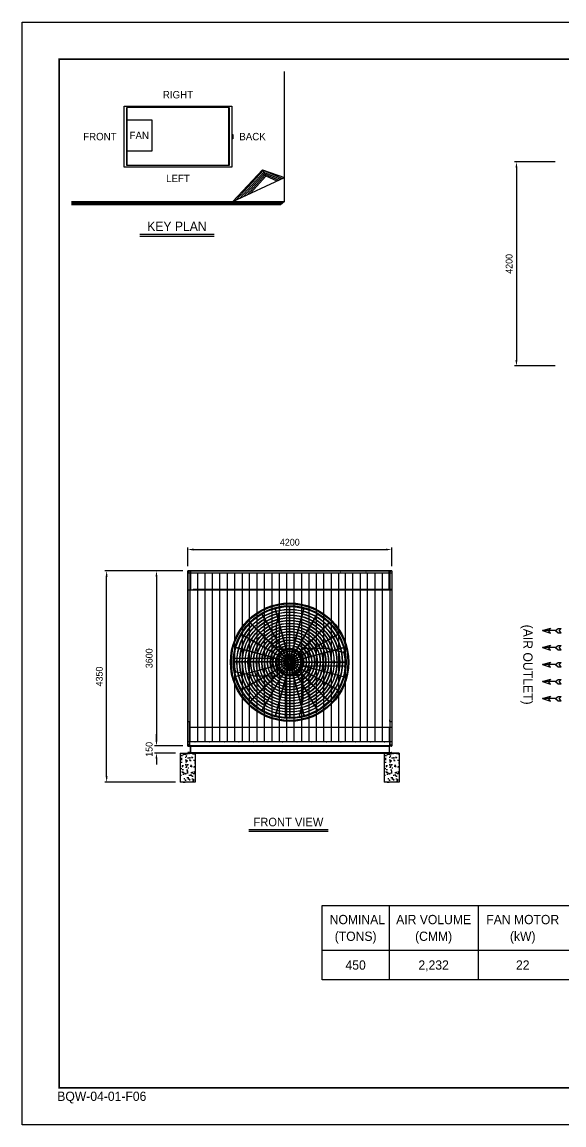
# Model space of a CAD drawing. Header units: millimetres. Extents: x 3475 to 35588, y 2916 to 25624.
# Drawn here: x 3475 to 14631, y 2916 to 25624 of the extents above; entities that cross this region are included whole.
import ezdxf
from ezdxf.enums import TextEntityAlignment as Align

# ---------------------------------------------------------------- set-up
doc = ezdxf.new("R2010")
doc.units = ezdxf.units.MM
doc.linetypes.add('CENTER', pattern=[2, 1.25, -0.25, 0.25, -0.25])
doc.linetypes.add('HIDDEN', pattern=[0.375, 0.25, -0.125])
for name, color, linetype in [('center', 1, 'CENTER'), ('LINE', 7, 'Continuous'), ('냉각탑', 4, 'Continuous'), ('냉각탑_box', 1, 'Continuous'), ('냉각탑_dim', 1, 'Continuous'), ('냉각탑_form', 1, 'Continuous'), ('냉각탑_text', 3, 'Continuous'), ('냉각탑_찬넬방진', 1, 'Continuous'), ('숨은선', 5, 'HIDDEN')]:
    doc.layers.add(name, color=color, linetype=linetype)
doc.styles.add('HY울릉도L', font='')
doc.styles.add('돋움', font='Dotum.ttf')
doc.styles.get('HY울릉도L').set_extended_font_data('HY울릉도L')
doc.dimstyles.new('성지DIM', dxfattribs={"dimtxt": 3.5, "dimasz": 3, "dimexe": 1, "dimexo": 2.5, "dimgap": 2, "dimtad": 1, "dimdec": 0, "dimzin": 3, "dimdsep": 46, "dimtxsty": 'HY울릉도L', "dimblk": 'ARCHTICK', "dimcen": -2, "dimclrd": 256, "dimclre": 256, "dimclrt": 7, "dimadec": 0, "dimazin": 0, "dimtfac": 1, "dimtdec": 0, "dimtofl": 0, "dimtmove": 0, "dimatfit": 3, "dimfxl": 1, "dimtolj": 1, "dimtzin": 0, "dimlwe": -1, "dimarcsym": 0})

# ---------------------------------------------------------------- blocks, each defined once
blk = doc.blocks.new('냉각탑form')
at = {"layer": 'Defpoints'}
blk.add_lwpolyline([(0, 297.07), (420.1, 297.07), (420.1, 0), (0, 0)], close=True, dxfattribs=at)
at = {"layer": '냉각탑_form', "const_width": 0.5}
blk.add_lwpolyline([(10, 287.07), (10, 10), (410.1, 10), (410.1, 287.07)], close=True, dxfattribs=at)
at = {"layer": '냉각탑_form', "style": '돋움'}
blk.add_text('BQW-04-01-F06', height=2.5006, dxfattribs=at).set_placement((9.48, 6.47))
blk = doc.blocks.new('화살표 IN OUT')
at = {"layer": '냉각탑_dim'}
for p, q in [((-323, 43), (-384, 43)), ((-343, 0), (-384, 43)), ((-384, -43), (-343, 0)), ((-266, 0), (-323, 43)), ((-266, 0), (-323, -43)), ((-266, 0), (0, 0)), ((-163, 50), (-122, 0)), ((0, 0), (-163, 50)), ((-163, -50), (-122, 0)), ((0, 0), (-163, -50)), ((-323, -43), (-384, -43))]:
    blk.add_line(p, q, dxfattribs=at)
blk = doc.blocks.new('*D170')
at = {"layer": 'Defpoints', "color": 0, "transparency": 16777216}
for p in [(6887, 14324), (6242, 10724), (6887, 10724)]:
    blk.add_point(p, dxfattribs=at)
at = {"layer": '냉각탑_dim', "transparency": 16777216}
for p, q in [((6787, 14324), (6202, 14324)), ((6787, 10724), (6202, 10724))]:
    blk.add_line(p, q, dxfattribs=at)
at = {"layer": '냉각탑_dim', "lineweight": -2, "transparency": 16777216}
blk.add_line((6242, 14204), (6242, 10844), dxfattribs=at)
at = {"layer": '냉각탑_dim', "transparency": 16777216}
for points in [[(6222, 14204), (6262, 14204), (6242, 14324)], [(6222, 10844), (6262, 10844), (6242, 10724)]]:
    blk.add_solid(points, dxfattribs=at)
at = {"layer": '냉각탑_dim', "color": 7, "transparency": 16777216, "insert": (6092, 12524), "char_height": 140, "attachment_point": 5, "rotation": 90, "style": 'HY울릉도L'}
blk.add_mtext('\\A1;3600', dxfattribs=at)
blk = doc.blocks.new('*D171')
at = {"layer": 'Defpoints', "color": 0, "transparency": 16777216}
for p in [(6242, 10724), (6887, 10724), (6737, 10574)]:
    blk.add_point(p, dxfattribs=at)
at = {"layer": '냉각탑_dim', "lineweight": -2, "transparency": 16777216}
for p, q in [((6242, 10844), (6242, 10964)), ((6242, 10454), (6242, 10334))]:
    blk.add_line(p, q, dxfattribs=at)
at = {"layer": '냉각탑_dim', "transparency": 16777216}
for p, q in [((6787, 10724), (6202, 10724)), ((6637, 10574), (6202, 10574))]:
    blk.add_line(p, q, dxfattribs=at)
for points in [[(6222, 10844), (6262, 10844), (6242, 10724)], [(6222, 10454), (6262, 10454), (6242, 10574)]]:
    blk.add_solid(points, dxfattribs=at)
at = {"layer": '냉각탑_dim', "color": 7, "transparency": 16777216, "insert": (6092, 10649), "char_height": 140, "attachment_point": 5, "rotation": 90, "style": 'HY울릉도L'}
blk.add_mtext('\\A1;150', dxfattribs=at)
blk = doc.blocks.new('*D172')
at = {"layer": 'Defpoints', "color": 0, "transparency": 16777216}
for p in [(5216, 14324), (6887, 14324), (6737, 9974)]:
    blk.add_point(p, dxfattribs=at)
at = {"layer": '냉각탑_dim', "transparency": 16777216}
for p, q in [((6787, 14324), (5176, 14324)), ((6637, 9974), (5176, 9974))]:
    blk.add_line(p, q, dxfattribs=at)
at = {"layer": '냉각탑_dim', "lineweight": -2, "transparency": 16777216}
blk.add_line((5216, 10094), (5216, 14204), dxfattribs=at)
at = {"layer": '냉각탑_dim', "transparency": 16777216}
for points in [[(5196, 14204), (5236, 14204), (5216, 14324)], [(5196, 10094), (5236, 10094), (5216, 9974)]]:
    blk.add_solid(points, dxfattribs=at)
at = {"layer": '냉각탑_dim', "color": 7, "transparency": 16777216, "insert": (5066, 12149), "char_height": 140, "attachment_point": 5, "rotation": 90, "style": 'HY울릉도L'}
blk.add_mtext('\\A1;4350', dxfattribs=at)
blk = doc.blocks.new('*D173')
at = {"layer": 'Defpoints', "color": 0, "transparency": 16777216}
for p in [(11087, 14763), (6887, 14324), (11087, 14324)]:
    blk.add_point(p, dxfattribs=at)
at = {"layer": '냉각탑_dim', "transparency": 16777216}
for p, q in [((6887, 14424), (6887, 14803)), ((11087, 14424), (11087, 14803))]:
    blk.add_line(p, q, dxfattribs=at)
at = {"layer": '냉각탑_dim', "lineweight": -2, "transparency": 16777216}
blk.add_line((7007, 14763), (10967, 14763), dxfattribs=at)
at = {"layer": '냉각탑_dim', "transparency": 16777216}
for points in [[(7007, 14783), (7007, 14743), (6887, 14763)], [(10967, 14783), (10967, 14743), (11087, 14763)]]:
    blk.add_solid(points, dxfattribs=at)
at = {"layer": '냉각탑_dim', "color": 7, "transparency": 16777216, "insert": (8987, 14913), "char_height": 140, "attachment_point": 5, "style": 'HY울릉도L'}
blk.add_mtext('\\A1;4200', dxfattribs=at)
blk = doc.blocks.new('*D174')
at = {"layer": 'Defpoints', "color": 0, "transparency": 16777216}
for p in [(14553, 22745), (13653, 18545), (14553, 18545)]:
    blk.add_point(p, dxfattribs=at)
at = {"layer": '냉각탑_dim', "transparency": 16777216}
for p, q in [((14453, 22745), (13613, 22745)), ((14453, 18545), (13613, 18545))]:
    blk.add_line(p, q, dxfattribs=at)
at = {"layer": '냉각탑_dim', "lineweight": -2, "transparency": 16777216}
blk.add_line((13653, 22625), (13653, 18665), dxfattribs=at)
at = {"layer": '냉각탑_dim', "transparency": 16777216}
for points in [[(13633, 22625), (13673, 22625), (13653, 22745)], [(13633, 18665), (13673, 18665), (13653, 18545)]]:
    blk.add_solid(points, dxfattribs=at)
at = {"layer": '냉각탑_dim', "color": 7, "transparency": 16777216, "insert": (13503, 20645), "char_height": 140, "attachment_point": 5, "rotation": 90, "style": 'HY울릉도L'}
blk.add_mtext('\\A1;4200', dxfattribs=at)
blk = doc.blocks.new('A$C1FB73ED1')
for p, q in [((1261, 1340), (967, 2438)), ((1267, 1342), (972, 2440)), ((1277, 1343), (1277, 2480)), ((1283, 1343), (1283, 2480)), ((1293, 1342), (1588, 2440)), ((1299, 1340), (1593, 2438)), ((1246, 1333), (677, 2318)), ((1251, 1336), (683, 2321)), ((1309, 1336), (1877, 2321)), ((1314, 1333), (1883, 2318)), ((1233, 1322), (429, 2126)), ((1238, 1327), (434, 2131)), ((1322, 1327), (2126, 2131)), ((1327, 1322), (2131, 2126)), ((1224, 1309), (239, 1877)), ((1227, 1314), (242, 1883)), ((1333, 1314), (2318, 1883)), ((1336, 1309), (2321, 1877)), ((1218, 1293), (120, 1588)), ((1220, 1299), (122, 1593)), ((1340, 1299), (2438, 1593)), ((1342, 1293), (2440, 1588)), ((1217, 1283), (80, 1283)), ((1217, 1277), (80, 1277)), ((1218, 1267), (120, 972)), ((1220, 1261), (122, 967)), ((1224, 1251), (239, 683)), ((1227, 1246), (242, 677)), ((1233, 1238), (429, 434)), ((1238, 1233), (434, 429)), ((1246, 1227), (677, 242)), ((1251, 1224), (683, 239)), ((1261, 1220), (967, 122)), ((1267, 1218), (972, 120)), ((1277, 1217), (1277, 80)), ((1283, 1217), (1283, 80)), ((1293, 1218), (1588, 120)), ((1299, 1220), (1593, 122)), ((1309, 1224), (1877, 239)), ((1314, 1227), (1883, 242)), ((1322, 1233), (2126, 429)), ((1327, 1238), (2131, 434)), ((1333, 1246), (2318, 677)), ((1336, 1251), (2321, 683)), ((1340, 1261), (2438, 967)), ((1342, 1267), (2440, 972)), ((1343, 1283), (2480, 1283)), ((1343, 1277), (2480, 1277))]:
    blk.add_line(p, q)
for radius in [1280, 1260, 1220, 1200]:
    blk.add_circle((1280, 1280), radius)
at = {"ltscale": 5}
for radius in [1143, 1137, 1083, 1077, 1023, 1017, 963, 957, 903, 897, 843, 837, 783, 777, 723, 717, 663, 657, 603, 597, 543, 537, 483, 477, 423, 417, 363, 357, 303, 297, 243, 237, 183, 177, 123, 117, 63, 57, 40, 21]:
    blk.add_circle((1280, 1280), radius, dxfattribs=at)
at = {"color": 7}
blk.add_circle((1280, 1280), 274, dxfattribs=at)
at = {"layer": 'LINE', "color": 7}
for p, q in [((985, 2053), (1072, 2459)), ((1368, 2478), (1368, 1567)), ((985, 2053), (985, 1550)), ((1131, 1550), (985, 1550)), ((1131, 1550), (985, 1550)), ((1131, 1567), (1369, 1567)), ((1131, 1567), (1369, 1567)), ((1131, 1567), (1131, 1549)), ((1131, 1567), (1131, 1549)), ((1131, 1549), (1230, 1549)), ((1131, 1549), (1230, 1549)), ((1330, 1549), (1369, 1549)), ((1330, 1549), (1369, 1549)), ((1369, 1567), (1369, 1549)), ((1369, 1567), (1369, 1549)), ((2111, 1575), (1550, 1575)), ((1550, 1429), (1550, 1575)), ((1550, 1429), (1550, 1575)), ((2111, 1575), (2457, 1488)), ((84, 1368), (993, 1368)), ((84, 1368), (993, 1368)), ((993, 1131), (993, 1369)), ((993, 1131), (993, 1369)), ((993, 1369), (1011, 1369)), ((993, 1369), (1011, 1369)), ((993, 1131), (993, 1369)), ((993, 1131), (993, 1369)), ((993, 1369), (1011, 1369)), ((993, 1369), (1011, 1369)), ((1011, 1330), (1011, 1369)), ((1011, 1330), (1011, 1369)), ((1011, 1330), (1011, 1369)), ((1011, 1330), (1011, 1369)), ((1011, 1131), (1011, 1230)), ((1011, 1131), (1011, 1230)), ((1011, 1131), (1011, 1230)), ((1011, 1131), (1011, 1230)), ((1549, 1429), (1549, 1330)), ((1549, 1429), (1549, 1330)), ((1567, 1429), (1549, 1429)), ((1567, 1429), (1549, 1429)), ((1549, 1230), (1549, 1191)), ((1549, 1230), (1549, 1191)), ((1567, 1429), (1567, 1191)), ((1567, 1429), (1567, 1191)), ((509, 985), (103, 1072)), ((509, 985), (1010, 985)), ((509, 985), (1010, 985)), ((993, 1131), (1011, 1131)), ((993, 1131), (1011, 1131)), ((993, 1131), (1011, 1131)), ((993, 1131), (1011, 1131)), ((1010, 1131), (1010, 985)), ((1010, 1131), (1010, 985)), ((1010, 1131), (1010, 985)), ((1010, 1131), (1010, 985)), ((1230, 1011), (1191, 1011)), ((1191, 993), (1191, 1011)), ((1230, 1011), (1191, 1011)), ((1191, 993), (1191, 1011)), ((1429, 993), (1191, 993)), ((1429, 993), (1191, 993)), ((1192, 82), (1192, 993)), ((1429, 1011), (1330, 1011)), ((1429, 1011), (1330, 1011)), ((1429, 993), (1429, 1011)), ((1429, 993), (1429, 1011)), ((1429, 1010), (1575, 1010)), ((1429, 1010), (1575, 1010)), ((1567, 1191), (1549, 1191)), ((1567, 1191), (1549, 1191)), ((2476, 1192), (1567, 1192)), ((1575, 507), (1575, 1010)), ((1575, 507), (1488, 101)), ((1167, 83), (1167, 85)), ((1393, 83), (1393, 85)), ((1513, 104), (1513, 106))]:
    blk.add_line(p, q, dxfattribs=at)
for points in [[(1272, 1594), (1269, 1588), (1272, 1581), (1280, 1581), (1284, 1588), (1280, 1594)], [(1272, 1594), (1269, 1588), (1272, 1581), (1280, 1581), (1284, 1588), (1280, 1594)], [(966, 1272), (972, 1269), (979, 1272), (979, 1280), (972, 1284), (966, 1280)], [(966, 1272), (972, 1269), (979, 1272), (979, 1280), (972, 1284), (966, 1280)], [(966, 1272), (972, 1269), (979, 1272), (979, 1280), (972, 1284), (966, 1280)], [(966, 1272), (972, 1269), (979, 1272), (979, 1280), (972, 1284), (966, 1280)], [(1594, 1288), (1588, 1291), (1581, 1288), (1581, 1280), (1588, 1276), (1594, 1280)], [(1594, 1288), (1588, 1291), (1581, 1288), (1581, 1280), (1588, 1276), (1594, 1280)], [(1288, 966), (1291, 972), (1288, 979), (1280, 979), (1276, 972), (1280, 966)], [(1288, 966), (1291, 972), (1288, 979), (1280, 979), (1276, 972), (1280, 966)]]:
    blk.add_lwpolyline(points, close=True, dxfattribs=at)
for centre, radius in [((1191, 1559), 2), ((1191, 1559), 2), ((1231, 1559), 2), ((1231, 1559), 2), ((1276, 1588), 8.5), ((1276, 1588), 8.5), ((1350, 1559), 2), ((1350, 1559), 2), ((972, 1276), 8.5), ((972, 1276), 8.5), ((972, 1276), 8.5), ((972, 1276), 8.5), ((1001, 1350), 2), ((1001, 1350), 2), ((1001, 1350), 2), ((1001, 1350), 2), ((1001, 1231), 2), ((1001, 1231), 2), ((1001, 1231), 2), ((1001, 1231), 2), ((1001, 1191), 2), ((1001, 1191), 2), ((1001, 1191), 2), ((1001, 1191), 2), ((1559, 1369), 2), ((1559, 1369), 2), ((1559, 1329), 2), ((1559, 1329), 2), ((1559, 1210), 2), ((1559, 1210), 2), ((1588, 1284), 8.5), ((1588, 1284), 8.5), ((1210, 1001), 2), ((1210, 1001), 2), ((1284, 972), 8.5), ((1284, 972), 8.5), ((1329, 1001), 2), ((1329, 1001), 2), ((1369, 1001), 2), ((1369, 1001), 2)]:
    blk.add_circle(centre, radius, dxfattribs=at)
for centre, radius, start, end in [((1280, 1483), 1000, 83.5007, 103.4595), ((1280, 1483), 998, 83.4876, 103.487), ((1481, 1280), 998, 353.4876, 13.487), ((1481, 1280), 1000, 353.5007, 13.4595), ((1079, 1280), 1000, 173.5007, 193.4595), ((1079, 1280), 998, 173.4876, 193.487), ((1280, 1077), 998, 263.4876, 283.487), ((1280, 1077), 1000, 263.5007, 283.4595)]:
    blk.add_arc(centre, radius, start, end, dxfattribs=at)
blk = doc.blocks.new('3')
for p, q in [((6887, 14324), (6929, 14324)), ((6887, 14324), (6887, 13934)), ((9642, 14324), (6887, 14324)), ((6887, 14324), (6887, 10724)), ((6929, 14324), (6929, 13934)), ((6931, 14324), (11087, 14324)), ((6931, 14324), (6931, 13934)), ((6946, 14324), (6946, 13934)), ((9504, 14324), (10049, 14324)), ((10028, 14324), (10573, 14324)), ((10542, 14324), (11087, 14324)), ((11028, 14324), (11028, 13934)), ((11043, 14324), (11043, 13934)), ((11045, 14324), (11045, 13934)), ((11087, 14324), (11045, 14324)), ((11087, 14324), (11087, 13934)), ((11087, 14324), (11087, 10724)), ((6887, 14283), (11087, 14282)), ((6887, 13934), (6929, 13934)), ((6887, 13932), (6929, 13932)), ((6887, 13932), (6887, 11226)), ((6929, 13932), (6929, 11226)), ((6931, 13934), (11087, 13934)), ((6946, 13936), (6996, 13936)), ((6996, 13949), (11087, 13949)), ((6996, 13949), (6996, 13934)), ((11087, 13934), (11045, 13934)), ((11045, 13932), (11045, 11226)), ((11087, 13932), (11045, 13932)), ((11087, 13932), (11087, 11226)), ((6887, 11226), (6929, 11226)), ((6887, 10724), (6887, 11224)), ((6887, 11224), (6929, 11224)), ((6887, 11224), (6887, 10926)), ((6929, 10724), (6929, 11224)), ((6931, 11256), (6931, 11226)), ((11043, 11256), (11043, 11226)), ((11045, 11226), (11087, 11226)), ((11045, 11224), (11087, 11224)), ((11045, 11224), (11045, 10724)), ((11087, 11224), (11087, 10926)), ((11087, 11224), (11087, 10724)), ((6931, 10826), (6931, 11107)), ((6931, 11107), (11087, 11107)), ((11043, 10826), (11043, 11107)), ((11087, 10724), (6887, 10724)), ((6929, 10724), (6887, 10724)), ((6929, 10724), (6887, 10724)), ((6887, 10724), (9642, 10724)), ((6931, 10724), (6931, 10824)), ((8086, 10724), (6931, 10724)), ((11087, 10724), (6931, 10724)), ((8986, 10724), (8088, 10724)), ((11087, 10724), (8988, 10724)), ((11043, 10824), (11043, 10724)), ((11087, 10724), (11045, 10724)), ((11087, 10724), (11045, 10724))]:
    blk.add_line(p, q)
at = {"color": 7}
for p, q in [((6887, 14324), (9642, 14324)), ((6887, 14324), (6887, 10724)), ((6929, 14324), (6929, 10804)), ((10049, 14324), (9504, 14324)), ((10573, 14324), (10028, 14324)), ((11087, 14324), (10542, 14324)), ((11045, 14324), (11045, 10804)), ((11087, 14324), (11087, 10724)), ((7085, 14282), (7085, 10804)), ((7235, 14282), (7235, 10804)), ((7391, 14282), (7391, 10804)), ((7541, 14282), (7541, 10804)), ((7697, 14282), (7697, 10804)), ((7847, 14282), (7847, 10804)), ((8003, 14282), (8003, 10804)), ((8153, 14282), (8153, 10804)), ((8309, 14282), (8309, 10804)), ((8459, 14282), (8459, 10804)), ((8615, 14282), (8615, 10804)), ((8765, 14282), (8765, 10804)), ((8921, 14282), (8921, 10804)), ((9071, 14282), (9071, 10804)), ((9227, 14282), (9227, 10804)), ((9377, 14282), (9377, 10804)), ((9533, 14282), (9533, 10804)), ((9683, 14282), (9683, 10804)), ((9839, 14282), (9839, 10804)), ((9989, 14282), (9989, 10804)), ((10127, 14282), (10127, 10804)), ((10277, 14282), (10277, 10804)), ((10433, 14282), (10433, 10804)), ((10583, 14282), (10583, 10804)), ((10739, 14282), (10739, 10804)), ((10889, 14282), (10889, 10804)), ((11087, 10804), (6887, 10804)), ((6887, 10724), (9642, 10724))]:
    blk.add_line(p, q, dxfattribs=at)
at = {"ltscale": 500, "elevation": 0}
blk.add_lwpolyline([(6887, 14324), (11087, 14324), (11087, 10724), (6887, 10724)], close=True, dxfattribs=at)
for centre, radius in [((6907, 14304), 3), ((10029, 14304), 3), ((10029, 14304), 3), ((10553, 14304), 3), ((10553, 14304), 3), ((11067, 14304), 3), ((11067, 14304), 3), ((11067, 14304), 3), ((11067, 14304), 3), ((6907, 10744), 3), ((7037, 10799), 4.5), ((7337, 10799), 4.5), ((7637, 10799), 4.5), ((7937, 10799), 4.5), ((8237, 10799), 4.5), ((8537, 10799), 4.5), ((8837, 10799), 4.5), ((9137, 10799), 4.5), ((9437, 10799), 4.5), ((9743, 10799), 4.5), ((10037, 10799), 4.5), ((10337, 10799), 4.5), ((10643, 10799), 4.5), ((10937, 10799), 4.5), ((11067, 10744), 3)]:
    blk.add_circle(centre, radius)
at = {"layer": 'center'}
for p, q in [((11034, 14303), (11051, 14303)), ((11034, 14129), (11051, 14129)), ((11034, 13955), (11051, 13955)), ((7037, 10807), (7037, 10790)), ((7337, 10807), (7337, 10790)), ((7637, 10807), (7637, 10790)), ((7937, 10807), (7937, 10790)), ((8237, 10807), (8237, 10790)), ((8537, 10807), (8537, 10790)), ((8837, 10807), (8837, 10790)), ((9137, 10807), (9137, 10790)), ((9437, 10807), (9437, 10790)), ((9743, 10807), (9743, 10790)), ((10037, 10807), (10037, 10790)), ((10337, 10807), (10337, 10790)), ((10643, 10807), (10643, 10790)), ((10937, 10807), (10937, 10790))]:
    blk.add_line(p, q, dxfattribs=at)
at = {"layer": '냉각탑', "color": 6, "linetype": 'HIDDEN'}
for p, q in [((7269, 10724), (6887, 10724)), ((8867, 10724), (8207, 10724)), ((8841, 10724), (8232, 10724)), ((11087, 10724), (9805, 10724))]:
    blk.add_line(p, q, dxfattribs=at)
at = {"layer": '냉각탑_찬넬방진', "ltscale": 150}
for p, q in [((6887, 10718), (6887, 10724)), ((6887, 10718), (6887, 10724)), ((6887, 10724), (6943, 10724)), ((6887, 10718), (6887, 10724)), ((6887, 10724), (6943, 10724)), ((6887, 10724), (6943, 10724)), ((6887, 10718), (6887, 10724)), ((6887, 10724), (6943, 10724)), ((6890, 10715), (6934, 10715)), ((6890, 10715), (6934, 10715)), ((6890, 10715), (6934, 10715)), ((6890, 10715), (6934, 10715)), ((6938, 10712), (6938, 10585)), ((6943, 10724), (6943, 10574)), ((11030, 10724), (11030, 10574)), ((11087, 10724), (11030, 10724)), ((11087, 10724), (11030, 10724)), ((11087, 10724), (11030, 10724)), ((11087, 10724), (11030, 10724)), ((11036, 10712), (11036, 10585)), ((11083, 10715), (11039, 10715)), ((11083, 10715), (11039, 10715)), ((11083, 10715), (11039, 10715)), ((11083, 10715), (11039, 10715)), ((11087, 10718), (11087, 10724)), ((11087, 10718), (11087, 10724)), ((11087, 10718), (11087, 10724)), ((11087, 10718), (11087, 10724)), ((6887, 10579), (6887, 10574)), ((6943, 10574), (6887, 10574)), ((6934, 10582), (6890, 10582)), ((11030, 10574), (11087, 10574)), ((11039, 10582), (11083, 10582)), ((11087, 10579), (11087, 10574))]:
    blk.add_line(p, q, dxfattribs=at)
at = {"layer": '냉각탑_찬넬방진', "ltscale": 30}
for p, q in [((6887, 10724), (10187, 10724)), ((6887, 10724), (10187, 10724)), ((6943, 10715), (11030, 10715)), ((7243, 10715), (11030, 10715)), ((6887, 10579), (6887, 10574)), ((6887, 10574), (11030, 10574)), ((6887, 10574), (11030, 10574)), ((6943, 10582), (11030, 10582))]:
    blk.add_line(p, q, dxfattribs=at)
at = {"layer": '냉각탑_찬넬방진', "linetype": 'HIDDEN'}
for q in [(6887, 10724), (6912, 10724)]:
    blk.add_line((7869, 10724), q, dxfattribs=at)
at = {"layer": '냉각탑_찬넬방진', "ltscale": 150}
for centre, start, end in [((6890, 10718), 180, 270), ((6890, 10718), 180, 270), ((6890, 10718), 180, 270), ((6890, 10718), 180, 270), ((6934, 10712), 0, 90), ((6934, 10712), 0, 90), ((6934, 10712), 0, 90), ((6934, 10712), 0, 90), ((11039, 10712), 90, 180), ((11039, 10712), 90, 180), ((11039, 10712), 90, 180), ((11039, 10712), 90, 180), ((11083, 10718), 270, 0), ((11083, 10718), 270, 0), ((11083, 10718), 270, 0), ((11083, 10718), 270, 0), ((6890, 10579), 90, 180), ((6934, 10585), 270, 0), ((11039, 10585), 180, 270), ((11083, 10579), 0, 90)]:
    blk.add_arc(centre, 3.39, start, end, dxfattribs=at)
at = {"layer": '숨은선', "ltscale": 4, "elevation": 0}
for points in [[(6967, 14284, -0.005236), (6967, 14284, -0.005236)], [(10493, 14284, 0.005236), (10493, 14284, 0.005236)], [(11007, 14284, 0.005236), (11007, 14284, 0.005236)], [(11007, 14284, 0.005236), (11007, 14284, 0.005236)]]:
    blk.add_lwpolyline(points, format="xyb", dxfattribs=at)
at = {"layer": '냉각탑', "xscale": 0.9523437499999998, "yscale": 0.9523437499999998, "zscale": 0.9523437499999998}
blk.add_blockref('A$C1FB73ED1', (7765, 11226), dxfattribs=at)

msp = doc.modelspace()

# ---------------------------------------------------------------- hatches: boundary and pattern name
h = msp.add_hatch()
h.set_pattern_fill('AR-CONC', color=4, angle=-90)
h.set_pattern_definition([(320, (-195246.76, 345353.53), (-15.939086, -182.18467), [19.05, -209.55]), (265, (-195246.76, 345353.53), (191.056845, 35.24342), [15.24, -167.64058]), (10.451445, (-195248.09, 345338.35), (175.11775, -146.94125), [16.19001, -178.090245]), (316.1842, (-195195.96, 345353.53), (-42.04233, -271.07904), [28.575, -314.325]), (6.63556, (-195199.46, 345330.94), (247.42612, -237.40413), [24.28502, -267.1356]), (261.18415, (-195195.96, 345353.53), (247.42612, -237.40413), [22.85997, -251.45973]), (291, (-195208.66, 345328.13), (-102.2652, -151.61439), [19.05, -209.55]), (236, (-195208.66, 345328.13), (184.18797, -61.80203), [15.24, -167.64]), (341.451445, (-195217.18, 345315.5), (81.92277, -213.41642), [16.19001, -178.08994]), (307.5, (-195246.76, 345353.53), (84.555039, -3.088603), [0, -165.608, 0, -170.18, 0, -168.275]), (277.5, (-195246.76, 345353.53), (100.180575, -66.819663), [0, -97.028, 0, -161.798, 0, -64.135]), (237.5, (-195246.76, 345410.17), (-5.728744, -135.590595), [0, -63.5, 0, -198.12, 0, -262.89]), (227.5, (-195246.76, 345435.57), (25.42649, -148.12918), [0, -82.55, 0, -131.572, 0, -186.69])])
h.paths.add_polyline_path([(6736.7, 10573.6), (6736.7, 9973.6), (7036.7, 9973.4), (7036.7, 10573.4)])
h = msp.add_hatch()
h.set_pattern_fill('AR-CONC', color=4, angle=-90)
h.set_pattern_definition([(320, (-191046.76, 345353.62), (-15.939086, -182.18467), [19.05, -209.55]), (265, (-191046.76, 345353.62), (191.056845, 35.24342), [15.24, -167.64058]), (10.451445, (-191048.09, 345338.43), (175.11775, -146.94125), [16.19001, -178.090245]), (316.1842, (-190995.96, 345353.62), (-42.04233, -271.07904), [28.575, -314.325]), (6.63556, (-190999.46, 345331.03), (247.42612, -237.40413), [24.28502, -267.1356]), (261.18415, (-190995.96, 345353.62), (247.42612, -237.40413), [22.85997, -251.45973]), (291, (-191008.66, 345328.22), (-102.2652, -151.61439), [19.05, -209.55]), (236, (-191008.66, 345328.22), (184.18797, -61.80203), [15.24, -167.64]), (341.451445, (-191017.18, 345315.58), (81.92277, -213.41642), [16.19001, -178.08994]), (307.5, (-191046.76, 345353.616), (84.555039, -3.088603), [0, -165.608, 0, -170.18, 0, -168.275]), (277.5, (-191046.76, 345353.62), (100.180575, -66.819663), [0, -97.028, 0, -161.798, 0, -64.135]), (237.5, (-191046.76, 345410.26), (-5.728744, -135.590595), [0, -63.5, 0, -198.12, 0, -262.89]), (227.5, (-191046.76, 345435.66), (25.42649, -148.12918), [0, -82.55, 0, -131.572, 0, -186.69])])
h.paths.add_polyline_path([(10936.7, 10573.7), (10936.7, 9973.7), (11236.7, 9973.5), (11236.7, 10573.5)])

# ---------------------------------------------------------------- linework, layer by layer
at = {"ltscale": 500}
for p, q in [((11236.7, 10573.6), (11086.7, 10573.6)), ((11136.7, 10573.5), (11086.7, 10573.5))]:
    msp.add_line(p, q, dxfattribs=at)
at = {"ltscale": 500, "elevation": 0}
for points in [[(7036.7, 10573.5), (7036.7, 9973.5), (6736.7, 9973.5), (6736.7, 10573.5)], [(11236.7, 10573.6), (11236.7, 9973.6), (10936.7, 9973.6), (10936.7, 10573.6)]]:
    msp.add_lwpolyline(points, close=True, dxfattribs=at)
at = {"layer": '냉각탑', "ltscale": 30}
for p, q in [((5628.8, 23862.4), (5628.8, 22669.5)), ((5628.8, 22669.5), (5628.8, 23862.4)), ((7741.6, 23862.4), (5628.8, 23862.4)), ((7731.5, 22669.5), (7731.5, 23862.4)), ((7741.6, 22669.5), (7741.6, 23862.4)), ((7741.6, 23862.4), (7741.6, 22669.5)), ((7791.9, 23302.5), (7791.9, 23229.5)), ((7741.6, 22669.5), (5628.8, 22669.5))]:
    msp.add_line(p, q, dxfattribs=at)
for points in [[(7791.9, 23895.1), (7791.9, 22636.8), (5577.3, 22636.8), (5577.3, 23895.1)], [(5628.8, 23609.6), (6146.4, 23609.6), (6146.8, 22969.1), (5628.8, 22969.1)], [(7801.5, 23310.5), (7807.8, 23310.5), (7807.8, 23221.4), (7801.5, 23221.4)], [(7807.8, 23310.5), (7814.2, 23310.5), (7814.2, 23221.4), (7807.8, 23221.4)]]:
    msp.add_lwpolyline(points, close=True, dxfattribs=at)
at = {"layer": '냉각탑_box'}
for p, q in [((8874.9, 21927.3), (8874.9, 24604.7)), ((7811, 21927.3), (8428.4, 22579.9)), ((7884.8, 21961.8), (8446.5, 22572.4)), ((7958.6, 21996.2), (8458.7, 22541.8)), ((8032.4, 22030.7), (8471, 22511.3)), ((8428.4, 22579.9), (8874.9, 22424.3)), ((8428.4, 22579.9), (8495.5, 22450.2)), ((8449, 22566.1), (8836, 22406.2)), ((8463.8, 22529.3), (8797.2, 22388.1)), ((8478.5, 22492.5), (8758.4, 22369.9)), ((7811, 21927.3), (8874.9, 22424.3)), ((8106.2, 22065.2), (8483.3, 22480.7)), ((8180, 22099.7), (8495.5, 22450.2)), ((8493.3, 22455.7), (8719.5, 22351.8)), ((4494.3, 21927.3), (8874.9, 21927.3)), ((4494.3, 21914.5), (8859.4, 21914.5)), ((4494.3, 21891.1), (8831.1, 21891.1)), ((4494.3, 21867.6), (8802.8, 21867.6)), ((8874.9, 21927.3), (8802.8, 21867.6)), ((5898.3, 21254.1), (7427.1, 21254.1)), ((5898.3, 21215.9), (7427.1, 21215.9)), ((8141.8, 9001.4), (9775.2, 9001.4)), ((8141.8, 8966.4), (9775.2, 8966.4)), ((11030.7, 7431.6), (11030.7, 5902.8)), ((12865.2, 7431.6), (12865.2, 5902.8)), ((9654.8, 6514.3), (26089.4, 6514.3))]:
    msp.add_line(p, q, dxfattribs=at)
msp.add_lwpolyline([(9654.8, 7431.6), (26089.4, 7431.6), (26089.4, 5902.8), (9654.8, 5902.8)], close=True, dxfattribs=at)

# ---------------------------------------------------------------- block references
msp.add_blockref('3', (0, 0))
at = {"layer": '냉각탑_dim', "xscale": -1}
for p in [(14188, 13093.5), (14188, 12743.5), (14188, 12393.5), (14188, 12043.5), (14188, 11693.5)]:
    msp.add_blockref('화살표 IN OUT', p, dxfattribs=at)
at = {"layer": '냉각탑_form', "xscale": 76.44, "yscale": 76.44, "zscale": 76.44}
msp.add_blockref('냉각탑form', (3474.9, 2915.8), dxfattribs=at)

# ---------------------------------------------------------------- texts
at = {"layer": '냉각탑_text', "style": '돋움'}
for s, height, p in [('RIGHT', 152.88, (6685.2, 24128.4)), ('FRONT', 152.88, (5077, 23266)), ('FAN', 152.88, (5887.8, 23289.3)), ('BACK', 152.88, (8219.9, 23266)), ('LEFT', 152.88, (6685.2, 22404.4)), ('KEY PLAN', 191.1, (6662.7, 21419.7)), ('FRONT VIEW', 175, (8958.5, 9153.1)), (' NOMINAL', 191.1, (10342.7, 7144.9)), ('AIR VOLUME', 191.1, (11948, 7144.9)), ('FAN MOTOR', 191.1, (13782.5, 7144.9)), ('(TONS)', 191.1, (10342.7, 6800.9)), ('(CMM)', 191.1, (11948, 6800.9)), ('(kW)', 191.1, (13782.5, 6800.9)), ('450', 191.1, (10342.7, 6208.5)), ('2,232', 191.1, (11948, 6208.5)), ('22', 191.1, (13782.5, 6208.5))]:
    msp.add_text(s, height=height, dxfattribs=at).set_placement(p, align=Align.MIDDLE_CENTER)
msp.add_text('(AIR OUTLET)', height=192, rotation=270, dxfattribs=at).set_placement((13888.6, 12393.5), align=Align.MIDDLE_CENTER)

# ---------------------------------------------------------------- dimensions: what is measured, and where the dimension line sits
at = {"layer": '냉각탑_dim'}
for base, p1, p2, picture, middle in [((13653.4, 18545.3), (14553.4, 22745.3), (14553.4, 18545.3), '*D174', (13503.4, 20645.3)), ((5215.6, 14323.5), (6736.7, 9973.5), (6886.7, 14323.5), '*D172', (5065.6, 12148.5)), ((6242, 10723.5), (6886.7, 14323.5), (6886.7, 10723.5), '*D170', (6092, 12523.5))]:
    dim = msp.add_linear_dim(base=base, p1=p1, p2=p2, angle=90, dimstyle='성지DIM', override={"dimscale": 40, "dimsah": 1}, dxfattribs=at)
    dim.commit()
    dim.dimension.update_dxf_attribs({"geometry": picture, "text_midpoint": middle})
dim = msp.add_linear_dim(base=(11086.7, 14763.4), p1=(6886.7, 14323.5), p2=(11086.7, 14323.5), dimstyle='성지DIM', override={"dimscale": 40, "dimsah": 1}, dxfattribs=at)
dim.commit()
dim.dimension.update_dxf_attribs({"geometry": '*D173', "text_midpoint": (8986.7, 14913.4)})
dim = msp.add_linear_dim(base=(6242, 10723.5), p1=(6736.7, 10573.5), p2=(6886.7, 10723.5), angle=90, dimstyle='성지DIM', override={"dimscale": 40, "dimsah": 1}, dxfattribs=at)
dim.commit()
dim.dimension.update_dxf_attribs({"geometry": '*D171', "text_midpoint": (6242, 10648.5), "dimtype": 160})

doc.saveas('drawing.dxf')
